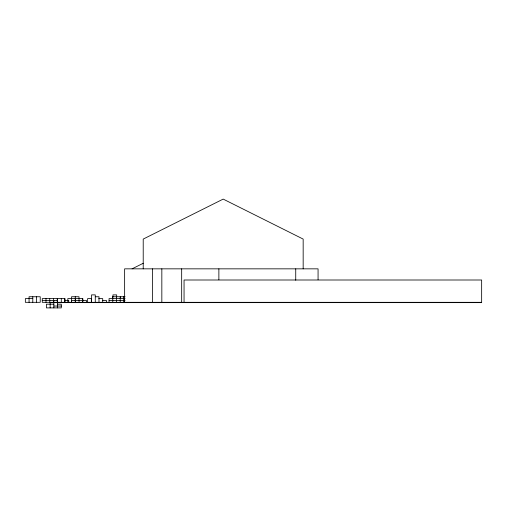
<?xml version="1.0" encoding="UTF-8"?>
<svg xmlns="http://www.w3.org/2000/svg" width="507" height="507" viewBox="0 0 507 507"><rect width="100%" height="100%" fill="white"/><g stroke="black" fill="none" stroke-linecap="round" stroke-linejoin="round"><path stroke-width="0.76" d="M132.074 268.843L143.234 263.266M95.272 296.747L98.992 296.747L98.992 302.324M125.083 296.747L112.776 296.747L112.776 302.324M32.79 298.604L25.35 298.604L25.35 302.324L40.23 302.324L40.23 296.747L29.07 296.747L29.07 302.324M98.783 298.604L102.712 298.604L102.712 302.324M125.083 298.604L109.056 298.604L109.056 302.324M42.277 300.467L57.576 300.467M65.016 300.467L68.737 300.467L68.737 302.324M102.712 300.467L106.432 300.467L106.432 302.324M109.056 300.467L125.083 300.467M481.65 302.324L42.277 302.324L42.277 298.604L65.016 298.604L65.016 302.324M50.136 302.635L481.65 302.635L481.65 280.003L184.054 280.003L184.054 302.324M53.856 304.187L46.416 304.187L46.416 307.901L61.296 307.901L61.296 304.187L57.576 304.187M53.856 306.044L61.296 306.044M318.066 279.744L318.066 268.843L124.633 268.843L124.633 302.324M303.167 268.843L303.167 239.082L223.194 199.099L143.215 239.082L143.215 268.843M295.733 268.843L295.733 280.232M218.872 268.843L218.872 279.744M181.671 268.843L181.671 302.324M161.834 268.843L161.834 302.324M152.531 268.843L152.531 302.324M124.114 298.604L124.114 302.324M123.936 298.604L123.936 302.324M123.594 296.747L123.594 298.604M120.393 296.747L120.393 298.604M120.216 296.747L120.216 302.324M116.673 296.747L116.673 294.884L112.953 294.884L112.953 297.115M116.496 296.747L116.496 302.324M112.434 296.747L112.434 298.838M95.272 302.324L95.272 294.884L91.552 294.884L91.552 302.324M91.342 302.324L91.342 298.604L87.622 298.604L87.622 302.324M86.513 302.324L86.513 300.467L71.633 300.467L71.633 302.324M82.793 302.324L82.793 298.604L67.824 298.604L67.824 302.324M82.704 298.604L82.704 302.324M79.073 302.324L78.984 296.747L71.544 296.747L71.544 302.324M75.353 298.604L75.353 302.324M75.264 296.747L75.264 302.324M64.687 298.604L64.687 302.324M61.296 298.604L61.296 302.324M57.576 298.604L57.576 307.901M57.247 298.604L57.247 302.324M53.856 300.467L53.856 307.901M53.527 298.604L53.527 302.324M50.136 302.324L50.136 307.901M49.718 298.604L49.806 302.324M45.998 298.604L45.998 302.324M36.51 296.747L36.51 302.324M32.79 296.747L32.79 302.324"/></g></svg>
